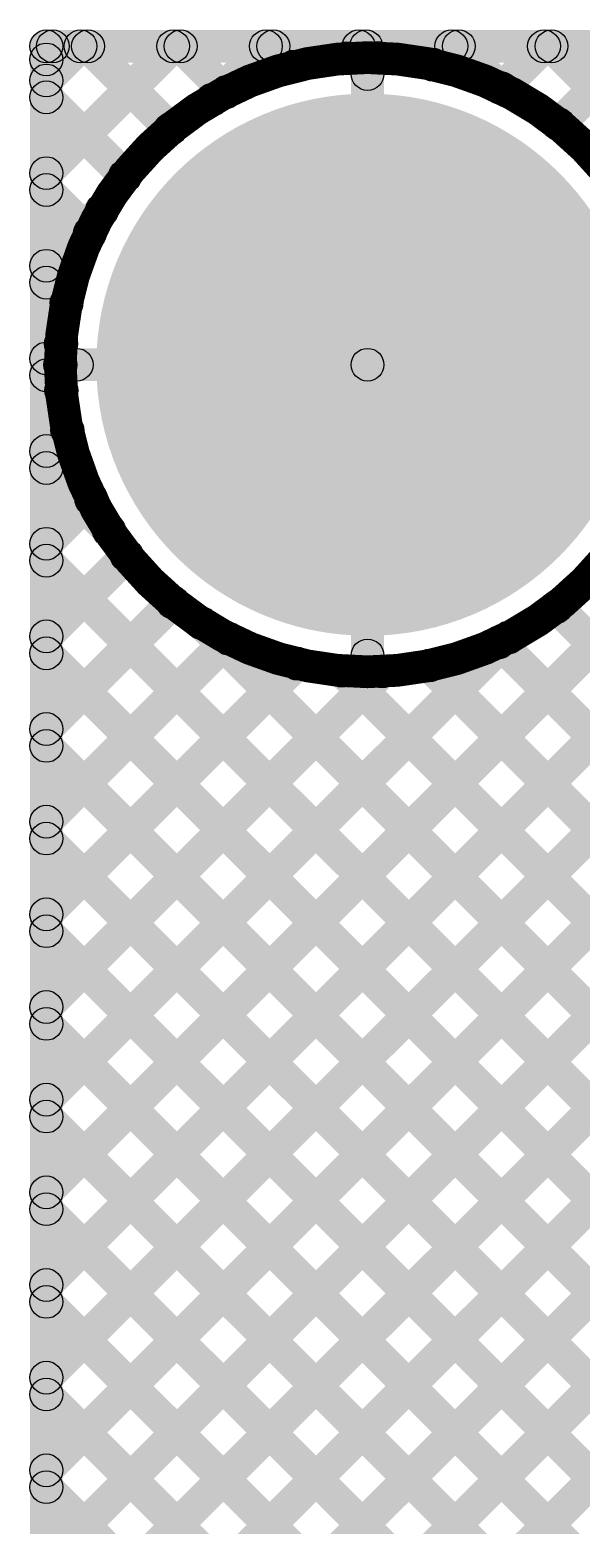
# Model space of a CAD drawing. Header units: millimetres. Extents: x -0.19 to 0.89, y -0.11 to 1.68.
# Drawn here: x -0.103 to 0.0651, y 1.2206 to 1.677 of the extents above; entities that cross this region are included whole.
import ezdxf

# ---------------------------------------------------------------- set-up
doc = ezdxf.new("R2010")
doc.units = ezdxf.units.MM
doc.header["$MEASUREMENT"] = 0
for name, color, linetype in [('BottomLayer', 5, 'Continuous'), ('BottomSolder', 6, 'Continuous'), ('PadHoleLayer', 156, 'Continuous'), ('TopLayer', 1, 'Continuous'), ('TopSolder', 216, 'Continuous')]:
    doc.layers.add(name, color=color, linetype=linetype)

msp = doc.modelspace()

# ---------------------------------------------------------------- hatches: boundary and pattern name
at = {"layer": 'BottomLayer'}
h = msp.add_hatch(color=5, dxfattribs=at)
edge = h.paths.add_edge_path()
edge.add_arc((-0.098, 1.672), 0.005, 0, 360)
for points in [[(-0.09446, 1.2055), (-0.10154, 1.21257), (0.36143, 1.67554), (0.3685, 1.66846)], [(-0.09446, 1.23378), (-0.10154, 1.24085), (0.33315, 1.67554), (0.34022, 1.66846)], [(-0.09446, 1.62976), (-0.10154, 1.63683), (-0.06283, 1.67554), (-0.05576, 1.66846)], [(-0.09446, 1.65805), (-0.10154, 1.66512), (-0.09112, 1.67554), (-0.08405, 1.66846)], [(-0.09446, 1.26207), (-0.10154, 1.26914), (0.30486, 1.67554), (0.31193, 1.66846)], [(-0.09446, 1.29035), (-0.10154, 1.29742), (0.27658, 1.67554), (0.28365, 1.66846)], [(-0.09446, 1.31864), (-0.10154, 1.32571), (0.24829, 1.67554), (0.25536, 1.66846)], [(-0.096, 1.667), (-0.096, 1.677), (0.886, 1.677), (0.886, 1.667)], [(-0.08883, 1.66846), (-0.08176, 1.67554), (-0.05653, 1.65031), (-0.0636, 1.64323)], [(-0.06055, 1.66846), (-0.05348, 1.67554), (-0.03954, 1.6616), (-0.04661, 1.65453)], [(-0.04371, 1.65223), (-0.05078, 1.6593), (-0.03455, 1.67554), (-0.02748, 1.66846)], [(-0.03226, 1.66846), (-0.02519, 1.67554), (-0.01899, 1.66933), (-0.02606, 1.66226)], [(-0.00287, 1.66479), (-0.00994, 1.67186), (-0.00626, 1.67554), (0.00081, 1.66846)], [(-0.00398, 1.66846), (0.00309, 1.67554), (0.0066, 1.67203), (-0.00047, 1.66496)], [(0.02349, 1.66286), (0.01642, 1.66993), (0.02202, 1.67554), (0.02909, 1.66846)], [(0.02431, 1.66846), (0.03138, 1.67554), (0.04403, 1.66288), (0.03696, 1.65581)], [(0.0445, 1.65559), (0.03742, 1.66266), (0.0503, 1.67554), (0.05737, 1.66846)], [(0.05259, 1.66846), (0.05966, 1.67554), (0.31869, 1.41651), (0.31161, 1.40944)], [(0.06185, 1.64466), (0.05478, 1.65173), (0.07859, 1.67554), (0.08566, 1.66846)], [(-0.093, 1.668), (-0.103, 1.668), (-0.103, 1.672), (-0.093, 1.672)], [(-0.093, 0.86953), (-0.103, 0.86953), (-0.103, 1.668), (-0.093, 1.668)], [(0.005, 1.5748), (-0.005, 1.5748), (-0.005, 1.66354), (0.005, 1.66354)], [(-0.10154, 1.65288), (-0.09446, 1.65996), (-0.07043, 1.63592), (-0.0775, 1.62885)], [(-0.10154, 1.6246), (-0.09446, 1.63167), (-0.08121, 1.61841), (-0.08828, 1.61134)], [(-0.09446, 1.60148), (-0.10154, 1.60855), (-0.0845, 1.62559), (-0.07743, 1.61852)], [(-0.10154, 1.59632), (-0.09446, 1.60339), (-0.08829, 1.59721), (-0.09536, 1.59014)], [(-0.09446, 1.17721), (-0.10154, 1.18428), (0.31161, 1.59743), (0.31869, 1.59036)], [(-0.09446, 1.57319), (-0.10154, 1.58026), (-0.09706, 1.58474), (-0.08999, 1.57767)], [(-0.08874, 1.5698), (-0.08874, 1.5798), (0, 1.5798), (0, 1.5698)], [(0, 1.5698), (0, 1.5798), (0.08874, 1.5798), (0.08874, 1.5698)], [(-0.10154, 1.56803), (-0.09446, 1.5751), (-0.08988, 1.57052), (-0.09695, 1.56344)], [(0.005, 1.48606), (-0.005, 1.48606), (-0.005, 1.5748), (0.005, 1.5748)], [(-0.09446, 1.14893), (-0.10154, 1.156), (0.31161, 1.56915), (0.31869, 1.56208)], [(-0.09446, 1.54491), (-0.10154, 1.55198), (-0.09513, 1.55839), (-0.08806, 1.55132)], [(-0.10154, 1.53975), (-0.09446, 1.54682), (-0.07536, 1.52771), (-0.08243, 1.52064)], [(-0.09446, 1.12064), (-0.10154, 1.12772), (0.31161, 1.54087), (0.31869, 1.53379)], [(-0.09446, 1.51663), (-0.10154, 1.5237), (-0.08785, 1.53738), (-0.08078, 1.53031)], [(-0.09446, 1.48834), (-0.10154, 1.49541), (-0.07693, 1.52002), (-0.06986, 1.51295)], [(-0.10154, 1.51146), (-0.09446, 1.51853), (0.31869, 1.10538), (0.31161, 1.09831)], [(-0.09446, 1.09236), (-0.10154, 1.09943), (0.31161, 1.51258), (0.31869, 1.50551)], [(-0.09446, 1.46006), (-0.10154, 1.46713), (-0.06288, 1.50578), (-0.05581, 1.49871)], [(0.05405, 1.4973), (0.06112, 1.50437), (0.31869, 1.24681), (0.31161, 1.23973)], [(-0.05416, 1.49237), (-0.04709, 1.49945), (0.31869, 1.13367), (0.31161, 1.1266)], [(-0.09446, 1.34692), (-0.10154, 1.35399), (0.03957, 1.4951), (0.04664, 1.48803)], [(-0.09446, 1.43177), (-0.10154, 1.43884), (-0.04574, 1.49464), (-0.03867, 1.48757)], [(0.03654, 1.48653), (0.04361, 1.4936), (0.31869, 1.21852), (0.31161, 1.21145)], [(-0.10154, 1.48318), (-0.09446, 1.49025), (0.31869, 1.0771), (0.31161, 1.07003)], [(-0.09446, 1.40349), (-0.10154, 1.41056), (-0.025, 1.48709), (-0.01793, 1.48002)], [(-0.09446, 1.3752), (-0.10154, 1.38227), (0.00089, 1.4847), (0.00796, 1.47763)], [(-0.09446, 1.06408), (-0.10154, 1.07115), (0.31161, 1.4843), (0.31869, 1.47723)], [(-0.01136, 1.47785), (-0.00429, 1.48493), (0.31869, 1.16195), (0.31161, 1.15488)], [(0.01533, 1.47945), (0.02241, 1.48652), (0.31869, 1.19024), (0.31161, 1.18317)], [(-0.10154, 1.45489), (-0.09446, 1.46197), (0.31869, 1.04882), (0.31161, 1.04174)], [(-0.10154, 1.42661), (-0.09446, 1.43368), (0.31869, 1.02053), (0.31161, 1.01346)], [(-0.10154, 1.39833), (-0.09446, 1.4054), (0.31869, 0.99225), (0.31161, 0.98518)], [(-0.10154, 1.37004), (-0.09446, 1.37711), (0.31869, 0.96396), (0.31161, 0.95689)], [(-0.10154, 1.34176), (-0.09446, 1.34883), (0.31869, 0.93568), (0.31161, 0.92861)], [(-0.10154, 1.31347), (-0.09446, 1.32054), (0.31869, 0.90739), (0.31161, 0.90032)], [(-0.10154, 1.28519), (-0.09446, 1.29226), (0.31869, 0.87911), (0.31161, 0.87204)], [(-0.10154, 1.2569), (-0.09446, 1.26398), (0.31869, 0.85083), (0.31161, 0.84375)], [(-0.10154, 1.22862), (-0.09446, 1.23569), (0.31869, 0.82254), (0.31161, 0.81547)]]:
    msp.add_hatch(color=5, dxfattribs=at).paths.add_polyline_path(points)
h = msp.add_hatch(color=5, dxfattribs=at)
edge = h.paths.add_edge_path()
edge.add_arc((-0.096, 1.672), 0.005, 0, 360)
h = msp.add_hatch(color=5, dxfattribs=at)
edge = h.paths.add_edge_path()
edge.add_arc((-0.08758, 1.672), 0.005, 0, 360)
h = msp.add_hatch(color=5, dxfattribs=at)
edge = h.paths.add_edge_path()
edge.add_arc((-0.0853, 1.672), 0.005, 0, 360)
h = msp.add_hatch(color=5, dxfattribs=at)
edge = h.paths.add_edge_path()
edge.add_arc((-0.0593, 1.672), 0.005, 0, 360)
h = msp.add_hatch(color=5, dxfattribs=at)
edge = h.paths.add_edge_path()
edge.add_arc((-0.05701, 1.672), 0.005, 0, 360)
h = msp.add_hatch(color=5, dxfattribs=at)
edge = h.paths.add_edge_path()
edge.add_arc((-0.03101, 1.672), 0.005, 0, 360)
h = msp.add_hatch(color=5, dxfattribs=at)
edge = h.paths.add_edge_path()
edge.add_arc((-0.02873, 1.672), 0.005, 0, 360)
h = msp.add_hatch(color=5, dxfattribs=at)
edge = h.paths.add_edge_path()
edge.add_arc((-0.00273, 1.672), 0.005, 0, 360)
h = msp.add_hatch(color=5, dxfattribs=at)
edge = h.paths.add_edge_path()
edge.add_arc((-0.00044, 1.672), 0.005, 0, 360)
h = msp.add_hatch(color=5, dxfattribs=at)
edge = h.paths.add_edge_path()
edge.add_arc((0.02556, 1.672), 0.005, 0, 360)
h = msp.add_hatch(color=5, dxfattribs=at)
edge = h.paths.add_edge_path()
edge.add_arc((0.02784, 1.672), 0.005, 0, 360)
h = msp.add_hatch(color=5, dxfattribs=at)
edge = h.paths.add_edge_path()
edge.add_arc((0.05384, 1.672), 0.005, 0, 360)
h = msp.add_hatch(color=5, dxfattribs=at)
edge = h.paths.add_edge_path()
edge.add_arc((0.05613, 1.672), 0.005, 0, 360)
h = msp.add_hatch(color=5, dxfattribs=at)
edge = h.paths.add_edge_path()
edge.add_arc((-0.098, 1.668), 0.005, 0, 360)
h = msp.add_hatch(color=5, dxfattribs=at)
edge = h.paths.add_edge_path()
edge.add_arc((-0.098, 1.668), 0.005, 0, 360)
h = msp.add_hatch(color=5, dxfattribs=at)
edge = h.paths.add_edge_path()
edge.add_arc((-0.02252, 1.6658), 0.005, 0, 360)
h = msp.add_hatch(color=5, dxfattribs=at)
edge = h.paths.add_edge_path()
edge.add_arc((-0.00641, 1.66832), 0.005, 0, 360)
h = msp.add_hatch(color=5, dxfattribs=at)
edge = h.paths.add_edge_path()
edge.add_arc((0.00306, 1.66849), 0.005, 0, 360)
h = msp.add_hatch(color=5, dxfattribs=at)
edge = h.paths.add_edge_path()
edge.add_arc((0.01995, 1.6664), 0.005, 0, 360)
h = msp.add_hatch(color=5, dxfattribs=at)
edge = h.paths.add_edge_path()
edge.add_arc((-0.098, 1.66158), 0.005, 0, 360)
h = msp.add_hatch(color=5, dxfattribs=at)
edge = h.paths.add_edge_path()
edge.add_arc((0, 1.66354), 0.005, 0, 360)
h = msp.add_hatch(color=5, dxfattribs=at)
edge = h.paths.add_edge_path()
edge.add_arc((-0.098, 1.65642), 0.005, 0, 360)
h = msp.add_hatch(color=5, dxfattribs=at)
edge = h.paths.add_edge_path()
edge.add_arc((-0.04307, 1.65806), 0.005, 0, 360)
h = msp.add_hatch(color=5, dxfattribs=at)
edge = h.paths.add_edge_path()
edge.add_arc((0.0405, 1.65934), 0.005, 0, 360)
h = msp.add_hatch(color=5, dxfattribs=at)
edge = h.paths.add_edge_path()
edge.add_arc((0.04096, 1.65912), 0.005, 0, 360)
h = msp.add_hatch(color=5, dxfattribs=at)
edge = h.paths.add_edge_path()
edge.add_arc((-0.04725, 1.65576), 0.005, 0, 360)
h = msp.add_hatch(color=5, dxfattribs=at)
edge = h.paths.add_edge_path()
edge.add_arc((0, 1.5748), 0.07874, 0, 360)
h = msp.add_hatch(color=5, dxfattribs=at)
edge = h.paths.add_edge_path()
edge.add_arc((0.05832, 1.64819), 0.005, 0, 360)
h = msp.add_hatch(color=5, dxfattribs=at)
edge = h.paths.add_edge_path()
edge.add_arc((-0.06007, 1.64677), 0.005, 0, 360)
h = msp.add_hatch(color=5, dxfattribs=at)
edge = h.paths.add_edge_path()
edge.add_arc((-0.098, 1.6333), 0.005, 0, 360)
h = msp.add_hatch(color=5, dxfattribs=at)
edge = h.paths.add_edge_path()
edge.add_arc((-0.07397, 1.63239), 0.005, 0, 360)
h = msp.add_hatch(color=5, dxfattribs=at)
edge = h.paths.add_edge_path()
edge.add_arc((-0.098, 1.62814), 0.005, 0, 360)
h = msp.add_hatch(color=5, dxfattribs=at)
edge = h.paths.add_edge_path()
edge.add_arc((-0.08096, 1.62205), 0.005, 0, 360)
h = msp.add_hatch(color=5, dxfattribs=at)
edge = h.paths.add_edge_path()
edge.add_arc((-0.08474, 1.61488), 0.005, 0, 360)
h = msp.add_hatch(color=5, dxfattribs=at)
edge = h.paths.add_edge_path()
edge.add_arc((-0.098, 1.60501), 0.005, 0, 360)
h = msp.add_hatch(color=5, dxfattribs=at)
edge = h.paths.add_edge_path()
edge.add_arc((-0.098, 1.59985), 0.005, 0, 360)
h = msp.add_hatch(color=5, dxfattribs=at)
edge = h.paths.add_edge_path()
edge.add_arc((-0.09182, 1.59367), 0.005, 0, 360)
h = msp.add_hatch(color=5, dxfattribs=at)
edge = h.paths.add_edge_path()
edge.add_arc((-0.09352, 1.58121), 0.005, 0, 360)
h = msp.add_hatch(color=5, dxfattribs=at)
edge = h.paths.add_edge_path()
edge.add_arc((-0.098, 1.57673), 0.005, 0, 360)
h = msp.add_hatch(color=5, dxfattribs=at)
edge = h.paths.add_edge_path()
edge.add_arc((-0.09374, 1.5748), 0.005, 0, 360)
h = msp.add_hatch(color=5, dxfattribs=at)
edge = h.paths.add_edge_path()
edge.add_arc((-0.08874, 1.5748), 0.005, 0, 360)
h = msp.add_hatch(color=5, dxfattribs=at)
edge = h.paths.add_edge_path()
edge.add_arc((0, 1.5748), 0.005, 0, 360)
h = msp.add_hatch(color=5, dxfattribs=at)
edge = h.paths.add_edge_path()
edge.add_arc((0, 1.5748), 0.005, 0, 360)
h = msp.add_hatch(color=5, dxfattribs=at)
edge = h.paths.add_edge_path()
edge.add_arc((0, 1.5748), 0.005, 0, 360)
h = msp.add_hatch(color=5, dxfattribs=at)
edge = h.paths.add_edge_path()
edge.add_arc((0, 1.5748), 0.005, 0, 360)
h = msp.add_hatch(color=5, dxfattribs=at)
edge = h.paths.add_edge_path()
edge.add_arc((-0.098, 1.57157), 0.005, 0, 360)
h = msp.add_hatch(color=5, dxfattribs=at)
edge = h.paths.add_edge_path()
edge.add_arc((-0.09341, 1.56698), 0.005, 0, 360)
h = msp.add_hatch(color=5, dxfattribs=at)
edge = h.paths.add_edge_path()
edge.add_arc((-0.09159, 1.55485), 0.005, 0, 360)
h = msp.add_hatch(color=5, dxfattribs=at)
edge = h.paths.add_edge_path()
edge.add_arc((-0.098, 1.54845), 0.005, 0, 360)
h = msp.add_hatch(color=5, dxfattribs=at)
edge = h.paths.add_edge_path()
edge.add_arc((-0.098, 1.54328), 0.005, 0, 360)
h = msp.add_hatch(color=5, dxfattribs=at)
edge = h.paths.add_edge_path()
edge.add_arc((-0.08432, 1.53384), 0.005, 0, 360)
h = msp.add_hatch(color=5, dxfattribs=at)
edge = h.paths.add_edge_path()
edge.add_arc((-0.07889, 1.52418), 0.005, 0, 360)
h = msp.add_hatch(color=5, dxfattribs=at)
edge = h.paths.add_edge_path()
edge.add_arc((-0.098, 1.52016), 0.005, 0, 360)
h = msp.add_hatch(color=5, dxfattribs=at)
edge = h.paths.add_edge_path()
edge.add_arc((-0.098, 1.515), 0.005, 0, 360)
h = msp.add_hatch(color=5, dxfattribs=at)
edge = h.paths.add_edge_path()
edge.add_arc((-0.07339, 1.51649), 0.005, 0, 360)
h = msp.add_hatch(color=5, dxfattribs=at)
edge = h.paths.add_edge_path()
edge.add_arc((-0.05935, 1.50224), 0.005, 0, 360)
h = msp.add_hatch(color=5, dxfattribs=at)
edge = h.paths.add_edge_path()
edge.add_arc((0.05758, 1.50084), 0.005, 0, 360)
h = msp.add_hatch(color=5, dxfattribs=at)
edge = h.paths.add_edge_path()
edge.add_arc((-0.05063, 1.49591), 0.005, 0, 360)
h = msp.add_hatch(color=5, dxfattribs=at)
edge = h.paths.add_edge_path()
edge.add_arc((-0.098, 1.49188), 0.005, 0, 360)
h = msp.add_hatch(color=5, dxfattribs=at)
edge = h.paths.add_edge_path()
edge.add_arc((-0.04221, 1.4911), 0.005, 0, 360)
h = msp.add_hatch(color=5, dxfattribs=at)
edge = h.paths.add_edge_path()
edge.add_arc((0.04007, 1.49006), 0.005, 0, 360)
h = msp.add_hatch(color=5, dxfattribs=at)
edge = h.paths.add_edge_path()
edge.add_arc((0.04311, 1.49156), 0.005, 0, 360)
h = msp.add_hatch(color=5, dxfattribs=at)
edge = h.paths.add_edge_path()
edge.add_arc((-0.098, 1.48671), 0.005, 0, 360)
h = msp.add_hatch(color=5, dxfattribs=at)
edge = h.paths.add_edge_path()
edge.add_arc((-0.02147, 1.48355), 0.005, 0, 360)
h = msp.add_hatch(color=5, dxfattribs=at)
edge = h.paths.add_edge_path()
edge.add_arc((0, 1.48606), 0.005, 0, 360)
h = msp.add_hatch(color=5, dxfattribs=at)
edge = h.paths.add_edge_path()
edge.add_arc((0.01887, 1.48298), 0.005, 0, 360)
h = msp.add_hatch(color=5, dxfattribs=at)
edge = h.paths.add_edge_path()
edge.add_arc((-0.00782, 1.48139), 0.005, 0, 360)
h = msp.add_hatch(color=5, dxfattribs=at)
edge = h.paths.add_edge_path()
edge.add_arc((0.00443, 1.48117), 0.005, 0, 360)
h = msp.add_hatch(color=5, dxfattribs=at)
edge = h.paths.add_edge_path()
edge.add_arc((-0.098, 1.46359), 0.005, 0, 360)
h = msp.add_hatch(color=5, dxfattribs=at)
edge = h.paths.add_edge_path()
edge.add_arc((-0.098, 1.45843), 0.005, 0, 360)
h = msp.add_hatch(color=5, dxfattribs=at)
edge = h.paths.add_edge_path()
edge.add_arc((-0.098, 1.43531), 0.005, 0, 360)
h = msp.add_hatch(color=5, dxfattribs=at)
edge = h.paths.add_edge_path()
edge.add_arc((-0.098, 1.43015), 0.005, 0, 360)
h = msp.add_hatch(color=5, dxfattribs=at)
edge = h.paths.add_edge_path()
edge.add_arc((-0.098, 1.40702), 0.005, 0, 360)
h = msp.add_hatch(color=5, dxfattribs=at)
edge = h.paths.add_edge_path()
edge.add_arc((-0.098, 1.40186), 0.005, 0, 360)
h = msp.add_hatch(color=5, dxfattribs=at)
edge = h.paths.add_edge_path()
edge.add_arc((-0.098, 1.37874), 0.005, 0, 360)
h = msp.add_hatch(color=5, dxfattribs=at)
edge = h.paths.add_edge_path()
edge.add_arc((-0.098, 1.37358), 0.005, 0, 360)
h = msp.add_hatch(color=5, dxfattribs=at)
edge = h.paths.add_edge_path()
edge.add_arc((-0.098, 1.35045), 0.005, 0, 360)
h = msp.add_hatch(color=5, dxfattribs=at)
edge = h.paths.add_edge_path()
edge.add_arc((-0.098, 1.34529), 0.005, 0, 360)
h = msp.add_hatch(color=5, dxfattribs=at)
edge = h.paths.add_edge_path()
edge.add_arc((-0.098, 1.32217), 0.005, 0, 360)
h = msp.add_hatch(color=5, dxfattribs=at)
edge = h.paths.add_edge_path()
edge.add_arc((-0.098, 1.31701), 0.005, 0, 360)
h = msp.add_hatch(color=5, dxfattribs=at)
edge = h.paths.add_edge_path()
edge.add_arc((-0.098, 1.29389), 0.005, 0, 360)
h = msp.add_hatch(color=5, dxfattribs=at)
edge = h.paths.add_edge_path()
edge.add_arc((-0.098, 1.28872), 0.005, 0, 360)
h = msp.add_hatch(color=5, dxfattribs=at)
edge = h.paths.add_edge_path()
edge.add_arc((-0.098, 1.2656), 0.005, 0, 360)
h = msp.add_hatch(color=5, dxfattribs=at)
edge = h.paths.add_edge_path()
edge.add_arc((-0.098, 1.26044), 0.005, 0, 360)
h = msp.add_hatch(color=5, dxfattribs=at)
edge = h.paths.add_edge_path()
edge.add_arc((-0.098, 1.23732), 0.005, 0, 360)
h = msp.add_hatch(color=5, dxfattribs=at)
edge = h.paths.add_edge_path()
edge.add_arc((-0.098, 1.23216), 0.005, 0, 360)
at = {"layer": 'BottomSolder'}
h = msp.add_hatch(color=6, dxfattribs=at)
edge = h.paths.add_edge_path()
edge.add_arc((0, 1.5748), 0.08274, 0, 360)
at = {"layer": 'PadHoleLayer'}
h = msp.add_hatch(color=156, dxfattribs=at)
edge = h.paths.add_edge_path()
edge.add_arc((0, 1.5748), 0.04921, 0, 360)
at = {"layer": 'TopLayer'}
h = msp.add_hatch(color=1, dxfattribs=at)
edge = h.paths.add_edge_path()
edge.add_arc((-0.098, 1.672), 0.005, 0, 360)
for points in [[(-0.09446, 1.17721), (-0.10154, 1.18428), (0.38972, 1.67554), (0.39679, 1.66846)], [(-0.09446, 1.2055), (-0.10154, 1.21257), (0.36143, 1.67554), (0.3685, 1.66846)], [(-0.09446, 1.62976), (-0.10154, 1.63683), (-0.06283, 1.67554), (-0.05576, 1.66846)], [(-0.09446, 1.65805), (-0.10154, 1.66512), (-0.09112, 1.67554), (-0.08405, 1.66846)], [(-0.09446, 1.29035), (-0.10154, 1.29742), (0.27658, 1.67554), (0.28365, 1.66846)], [(-0.09446, 1.31864), (-0.10154, 1.32571), (0.24829, 1.67554), (0.25536, 1.66846)], [(-0.09446, 1.23378), (-0.10154, 1.24085), (0.33315, 1.67554), (0.34022, 1.66846)], [(-0.09446, 1.26207), (-0.10154, 1.26914), (0.30486, 1.67554), (0.31193, 1.66846)], [(-0.096, 1.667), (-0.096, 1.677), (0.886, 1.677), (0.886, 1.667)], [(-0.08883, 1.66846), (-0.08176, 1.67554), (-0.05653, 1.65031), (-0.0636, 1.64323)], [(-0.06055, 1.66846), (-0.05348, 1.67554), (-0.03954, 1.6616), (-0.04661, 1.65453)], [(-0.04371, 1.65223), (-0.05078, 1.6593), (-0.03455, 1.67554), (-0.02748, 1.66846)], [(-0.03226, 1.66846), (-0.02519, 1.67554), (-0.01899, 1.66933), (-0.02606, 1.66226)], [(-0.00287, 1.66479), (-0.00994, 1.67186), (-0.00626, 1.67554), (0.00081, 1.66846)], [(-0.00398, 1.66846), (0.00309, 1.67554), (0.0066, 1.67203), (-0.00047, 1.66496)], [(0.02349, 1.66286), (0.01642, 1.66993), (0.02202, 1.67554), (0.02909, 1.66846)], [(0.02431, 1.66846), (0.03138, 1.67554), (0.04403, 1.66288), (0.03696, 1.65581)], [(0.0445, 1.65559), (0.03742, 1.66266), (0.0503, 1.67554), (0.05737, 1.66846)], [(0.05259, 1.66846), (0.05966, 1.67554), (0.35279, 1.38241), (0.34572, 1.37534)], [(0.06185, 1.64466), (0.05478, 1.65173), (0.07859, 1.67554), (0.08566, 1.66846)], [(-0.093, 1.668), (-0.103, 1.668), (-0.103, 1.672), (-0.093, 1.672)], [(-0.093, 0.905), (-0.103, 0.905), (-0.103, 1.668), (-0.093, 1.668)], [(0.005, 1.5748), (-0.005, 1.5748), (-0.005, 1.66354), (0.005, 1.66354)], [(-0.10154, 1.65288), (-0.09446, 1.65996), (-0.07043, 1.63592), (-0.0775, 1.62885)], [(-0.10154, 1.6246), (-0.09446, 1.63167), (-0.08121, 1.61841), (-0.08828, 1.61134)], [(-0.09446, 1.60148), (-0.10154, 1.60855), (-0.0845, 1.62559), (-0.07743, 1.61852)], [(-0.10154, 1.59632), (-0.09446, 1.60339), (-0.08829, 1.59721), (-0.09536, 1.59014)], [(-0.09446, 1.14893), (-0.10154, 1.156), (0.34572, 1.60325), (0.35279, 1.59618)], [(-0.09446, 1.57319), (-0.10154, 1.58026), (-0.09706, 1.58474), (-0.08999, 1.57767)], [(-0.08874, 1.5698), (-0.08874, 1.5798), (0, 1.5798), (0, 1.5698)], [(0, 1.5698), (0, 1.5798), (0.08874, 1.5798), (0.08874, 1.5698)], [(-0.10154, 1.56803), (-0.09446, 1.5751), (-0.08988, 1.57052), (-0.09695, 1.56344)], [(-0.09446, 1.12064), (-0.10154, 1.12772), (0.34572, 1.57497), (0.35279, 1.5679)], [(0.005, 1.48606), (-0.005, 1.48606), (-0.005, 1.5748), (0.005, 1.5748)], [(-0.09446, 1.54491), (-0.10154, 1.55198), (-0.09513, 1.55839), (-0.08806, 1.55132)], [(-0.10154, 1.53975), (-0.09446, 1.54682), (-0.07536, 1.52771), (-0.08243, 1.52064)], [(-0.09446, 1.09236), (-0.10154, 1.09943), (0.34572, 1.54668), (0.35279, 1.53961)], [(-0.09446, 1.51663), (-0.10154, 1.5237), (-0.08785, 1.53738), (-0.08078, 1.53031)], [(-0.09446, 1.48834), (-0.10154, 1.49541), (-0.07693, 1.52002), (-0.06986, 1.51295)], [(-0.10154, 1.51146), (-0.09446, 1.51853), (0.35279, 1.07128), (0.34572, 1.06421)], [(-0.09446, 1.06408), (-0.10154, 1.07115), (0.34572, 1.5184), (0.35279, 1.51133)], [(-0.09446, 1.46006), (-0.10154, 1.46713), (-0.06288, 1.50578), (-0.05581, 1.49871)], [(0.05405, 1.4973), (0.06112, 1.50437), (0.35279, 1.2127), (0.34572, 1.20563)], [(-0.05416, 1.49237), (-0.04709, 1.49945), (0.35279, 1.09957), (0.34572, 1.0925)], [(-0.09446, 1.34692), (-0.10154, 1.35399), (0.03957, 1.4951), (0.04664, 1.48803)], [(-0.09446, 1.43177), (-0.10154, 1.43884), (-0.04574, 1.49464), (-0.03867, 1.48757)], [(0.03654, 1.48653), (0.04361, 1.4936), (0.35279, 1.18442), (0.34572, 1.17735)], [(-0.10154, 1.48318), (-0.09446, 1.49025), (0.35279, 1.043), (0.34572, 1.03593)], [(-0.09446, 1.40349), (-0.10154, 1.41056), (-0.025, 1.48709), (-0.01793, 1.48002)], [(-0.09446, 1.3752), (-0.10154, 1.38227), (0.00089, 1.4847), (0.00796, 1.47763)], [(-0.01136, 1.47785), (-0.00429, 1.48493), (0.35279, 1.12785), (0.34572, 1.12078)], [(0.01533, 1.47945), (0.02241, 1.48652), (0.35279, 1.15613), (0.34572, 1.14906)], [(-0.10154, 1.45489), (-0.09446, 1.46197), (0.35279, 1.01471), (0.34572, 1.00764)], [(-0.10154, 1.42661), (-0.09446, 1.43368), (0.35279, 0.98643), (0.34572, 0.97936)], [(-0.10154, 1.39833), (-0.09446, 1.4054), (0.35279, 0.95814), (0.34572, 0.95107)], [(-0.10154, 1.37004), (-0.09446, 1.37711), (0.35279, 0.92986), (0.34572, 0.92279)], [(-0.10154, 1.34176), (-0.09446, 1.34883), (0.34583, 0.90854), (0.33876, 0.90146)], [(-0.10154, 1.31347), (-0.09446, 1.32054), (0.31754, 0.90854), (0.31047, 0.90146)], [(-0.10154, 1.28519), (-0.09446, 1.29226), (0.28926, 0.90854), (0.28219, 0.90146)], [(-0.10154, 1.2569), (-0.09446, 1.26398), (0.26098, 0.90854), (0.2539, 0.90146)], [(-0.10154, 1.22862), (-0.09446, 1.23569), (0.23269, 0.90854), (0.22562, 0.90146)]]:
    msp.add_hatch(color=1, dxfattribs=at).paths.add_polyline_path(points)
h = msp.add_hatch(color=1, dxfattribs=at)
edge = h.paths.add_edge_path()
edge.add_arc((-0.096, 1.672), 0.005, 0, 360)
h = msp.add_hatch(color=1, dxfattribs=at)
edge = h.paths.add_edge_path()
edge.add_arc((-0.08758, 1.672), 0.005, 0, 360)
h = msp.add_hatch(color=1, dxfattribs=at)
edge = h.paths.add_edge_path()
edge.add_arc((-0.0853, 1.672), 0.005, 0, 360)
h = msp.add_hatch(color=1, dxfattribs=at)
edge = h.paths.add_edge_path()
edge.add_arc((-0.0593, 1.672), 0.005, 0, 360)
h = msp.add_hatch(color=1, dxfattribs=at)
edge = h.paths.add_edge_path()
edge.add_arc((-0.05701, 1.672), 0.005, 0, 360)
h = msp.add_hatch(color=1, dxfattribs=at)
edge = h.paths.add_edge_path()
edge.add_arc((-0.03101, 1.672), 0.005, 0, 360)
h = msp.add_hatch(color=1, dxfattribs=at)
edge = h.paths.add_edge_path()
edge.add_arc((-0.02873, 1.672), 0.005, 0, 360)
h = msp.add_hatch(color=1, dxfattribs=at)
edge = h.paths.add_edge_path()
edge.add_arc((-0.00273, 1.672), 0.005, 0, 360)
h = msp.add_hatch(color=1, dxfattribs=at)
edge = h.paths.add_edge_path()
edge.add_arc((-0.00044, 1.672), 0.005, 0, 360)
h = msp.add_hatch(color=1, dxfattribs=at)
edge = h.paths.add_edge_path()
edge.add_arc((0.02556, 1.672), 0.005, 0, 360)
h = msp.add_hatch(color=1, dxfattribs=at)
edge = h.paths.add_edge_path()
edge.add_arc((0.02784, 1.672), 0.005, 0, 360)
h = msp.add_hatch(color=1, dxfattribs=at)
edge = h.paths.add_edge_path()
edge.add_arc((0.05384, 1.672), 0.005, 0, 360)
h = msp.add_hatch(color=1, dxfattribs=at)
edge = h.paths.add_edge_path()
edge.add_arc((0.05613, 1.672), 0.005, 0, 360)
h = msp.add_hatch(color=1, dxfattribs=at)
edge = h.paths.add_edge_path()
edge.add_arc((-0.098, 1.668), 0.005, 0, 360)
h = msp.add_hatch(color=1, dxfattribs=at)
edge = h.paths.add_edge_path()
edge.add_arc((-0.098, 1.668), 0.005, 0, 360)
h = msp.add_hatch(color=1, dxfattribs=at)
edge = h.paths.add_edge_path()
edge.add_arc((-0.02252, 1.6658), 0.005, 0, 360)
h = msp.add_hatch(color=1, dxfattribs=at)
edge = h.paths.add_edge_path()
edge.add_arc((-0.00641, 1.66832), 0.005, 0, 360)
h = msp.add_hatch(color=1, dxfattribs=at)
edge = h.paths.add_edge_path()
edge.add_arc((0.00306, 1.66849), 0.005, 0, 360)
h = msp.add_hatch(color=1, dxfattribs=at)
edge = h.paths.add_edge_path()
edge.add_arc((0.01995, 1.6664), 0.005, 0, 360)
h = msp.add_hatch(color=1, dxfattribs=at)
edge = h.paths.add_edge_path()
edge.add_arc((-0.098, 1.66158), 0.005, 0, 360)
h = msp.add_hatch(color=1, dxfattribs=at)
edge = h.paths.add_edge_path()
edge.add_arc((0, 1.66354), 0.005, 0, 360)
h = msp.add_hatch(color=1, dxfattribs=at)
edge = h.paths.add_edge_path()
edge.add_arc((-0.098, 1.65642), 0.005, 0, 360)
h = msp.add_hatch(color=1, dxfattribs=at)
edge = h.paths.add_edge_path()
edge.add_arc((-0.04307, 1.65806), 0.005, 0, 360)
h = msp.add_hatch(color=1, dxfattribs=at)
edge = h.paths.add_edge_path()
edge.add_arc((0.0405, 1.65934), 0.005, 0, 360)
h = msp.add_hatch(color=1, dxfattribs=at)
edge = h.paths.add_edge_path()
edge.add_arc((0.04096, 1.65912), 0.005, 0, 360)
h = msp.add_hatch(color=1, dxfattribs=at)
edge = h.paths.add_edge_path()
edge.add_arc((-0.04725, 1.65576), 0.005, 0, 360)
h = msp.add_hatch(color=1, dxfattribs=at)
edge = h.paths.add_edge_path()
edge.add_arc((0, 1.5748), 0.07874, 0, 360)
h = msp.add_hatch(color=1, dxfattribs=at)
edge = h.paths.add_edge_path()
edge.add_arc((0.05832, 1.64819), 0.005, 0, 360)
h = msp.add_hatch(color=1, dxfattribs=at)
edge = h.paths.add_edge_path()
edge.add_arc((-0.06007, 1.64677), 0.005, 0, 360)
h = msp.add_hatch(color=1, dxfattribs=at)
edge = h.paths.add_edge_path()
edge.add_arc((-0.098, 1.6333), 0.005, 0, 360)
h = msp.add_hatch(color=1, dxfattribs=at)
edge = h.paths.add_edge_path()
edge.add_arc((-0.07397, 1.63239), 0.005, 0, 360)
h = msp.add_hatch(color=1, dxfattribs=at)
edge = h.paths.add_edge_path()
edge.add_arc((-0.098, 1.62814), 0.005, 0, 360)
h = msp.add_hatch(color=1, dxfattribs=at)
edge = h.paths.add_edge_path()
edge.add_arc((-0.08096, 1.62205), 0.005, 0, 360)
h = msp.add_hatch(color=1, dxfattribs=at)
edge = h.paths.add_edge_path()
edge.add_arc((-0.08474, 1.61488), 0.005, 0, 360)
h = msp.add_hatch(color=1, dxfattribs=at)
edge = h.paths.add_edge_path()
edge.add_arc((-0.098, 1.60501), 0.005, 0, 360)
h = msp.add_hatch(color=1, dxfattribs=at)
edge = h.paths.add_edge_path()
edge.add_arc((-0.098, 1.59985), 0.005, 0, 360)
h = msp.add_hatch(color=1, dxfattribs=at)
edge = h.paths.add_edge_path()
edge.add_arc((-0.09182, 1.59367), 0.005, 0, 360)
h = msp.add_hatch(color=1, dxfattribs=at)
edge = h.paths.add_edge_path()
edge.add_arc((-0.09352, 1.58121), 0.005, 0, 360)
h = msp.add_hatch(color=1, dxfattribs=at)
edge = h.paths.add_edge_path()
edge.add_arc((-0.098, 1.57673), 0.005, 0, 360)
h = msp.add_hatch(color=1, dxfattribs=at)
edge = h.paths.add_edge_path()
edge.add_arc((-0.09374, 1.5748), 0.005, 0, 360)
h = msp.add_hatch(color=1, dxfattribs=at)
edge = h.paths.add_edge_path()
edge.add_arc((-0.08874, 1.5748), 0.005, 0, 360)
h = msp.add_hatch(color=1, dxfattribs=at)
edge = h.paths.add_edge_path()
edge.add_arc((0, 1.5748), 0.005, 0, 360)
h = msp.add_hatch(color=1, dxfattribs=at)
edge = h.paths.add_edge_path()
edge.add_arc((0, 1.5748), 0.005, 0, 360)
h = msp.add_hatch(color=1, dxfattribs=at)
edge = h.paths.add_edge_path()
edge.add_arc((0, 1.5748), 0.005, 0, 360)
h = msp.add_hatch(color=1, dxfattribs=at)
edge = h.paths.add_edge_path()
edge.add_arc((0, 1.5748), 0.005, 0, 360)
h = msp.add_hatch(color=1, dxfattribs=at)
edge = h.paths.add_edge_path()
edge.add_arc((-0.098, 1.57157), 0.005, 0, 360)
h = msp.add_hatch(color=1, dxfattribs=at)
edge = h.paths.add_edge_path()
edge.add_arc((-0.09341, 1.56698), 0.005, 0, 360)
h = msp.add_hatch(color=1, dxfattribs=at)
edge = h.paths.add_edge_path()
edge.add_arc((-0.09159, 1.55485), 0.005, 0, 360)
h = msp.add_hatch(color=1, dxfattribs=at)
edge = h.paths.add_edge_path()
edge.add_arc((-0.098, 1.54845), 0.005, 0, 360)
h = msp.add_hatch(color=1, dxfattribs=at)
edge = h.paths.add_edge_path()
edge.add_arc((-0.098, 1.54328), 0.005, 0, 360)
h = msp.add_hatch(color=1, dxfattribs=at)
edge = h.paths.add_edge_path()
edge.add_arc((-0.08432, 1.53384), 0.005, 0, 360)
h = msp.add_hatch(color=1, dxfattribs=at)
edge = h.paths.add_edge_path()
edge.add_arc((-0.07889, 1.52418), 0.005, 0, 360)
h = msp.add_hatch(color=1, dxfattribs=at)
edge = h.paths.add_edge_path()
edge.add_arc((-0.098, 1.52016), 0.005, 0, 360)
h = msp.add_hatch(color=1, dxfattribs=at)
edge = h.paths.add_edge_path()
edge.add_arc((-0.098, 1.515), 0.005, 0, 360)
h = msp.add_hatch(color=1, dxfattribs=at)
edge = h.paths.add_edge_path()
edge.add_arc((-0.07339, 1.51649), 0.005, 0, 360)
h = msp.add_hatch(color=1, dxfattribs=at)
edge = h.paths.add_edge_path()
edge.add_arc((-0.05935, 1.50224), 0.005, 0, 360)
h = msp.add_hatch(color=1, dxfattribs=at)
edge = h.paths.add_edge_path()
edge.add_arc((0.05758, 1.50084), 0.005, 0, 360)
h = msp.add_hatch(color=1, dxfattribs=at)
edge = h.paths.add_edge_path()
edge.add_arc((-0.05063, 1.49591), 0.005, 0, 360)
h = msp.add_hatch(color=1, dxfattribs=at)
edge = h.paths.add_edge_path()
edge.add_arc((-0.098, 1.49188), 0.005, 0, 360)
h = msp.add_hatch(color=1, dxfattribs=at)
edge = h.paths.add_edge_path()
edge.add_arc((-0.04221, 1.4911), 0.005, 0, 360)
h = msp.add_hatch(color=1, dxfattribs=at)
edge = h.paths.add_edge_path()
edge.add_arc((0.04007, 1.49006), 0.005, 0, 360)
h = msp.add_hatch(color=1, dxfattribs=at)
edge = h.paths.add_edge_path()
edge.add_arc((0.04311, 1.49156), 0.005, 0, 360)
h = msp.add_hatch(color=1, dxfattribs=at)
edge = h.paths.add_edge_path()
edge.add_arc((-0.098, 1.48671), 0.005, 0, 360)
h = msp.add_hatch(color=1, dxfattribs=at)
edge = h.paths.add_edge_path()
edge.add_arc((-0.02147, 1.48355), 0.005, 0, 360)
h = msp.add_hatch(color=1, dxfattribs=at)
edge = h.paths.add_edge_path()
edge.add_arc((0, 1.48606), 0.005, 0, 360)
h = msp.add_hatch(color=1, dxfattribs=at)
edge = h.paths.add_edge_path()
edge.add_arc((0.01887, 1.48298), 0.005, 0, 360)
h = msp.add_hatch(color=1, dxfattribs=at)
edge = h.paths.add_edge_path()
edge.add_arc((-0.00782, 1.48139), 0.005, 0, 360)
h = msp.add_hatch(color=1, dxfattribs=at)
edge = h.paths.add_edge_path()
edge.add_arc((0.00443, 1.48117), 0.005, 0, 360)
h = msp.add_hatch(color=1, dxfattribs=at)
edge = h.paths.add_edge_path()
edge.add_arc((-0.098, 1.46359), 0.005, 0, 360)
h = msp.add_hatch(color=1, dxfattribs=at)
edge = h.paths.add_edge_path()
edge.add_arc((-0.098, 1.45843), 0.005, 0, 360)
h = msp.add_hatch(color=1, dxfattribs=at)
edge = h.paths.add_edge_path()
edge.add_arc((-0.098, 1.43531), 0.005, 0, 360)
h = msp.add_hatch(color=1, dxfattribs=at)
edge = h.paths.add_edge_path()
edge.add_arc((-0.098, 1.43015), 0.005, 0, 360)
h = msp.add_hatch(color=1, dxfattribs=at)
edge = h.paths.add_edge_path()
edge.add_arc((-0.098, 1.40702), 0.005, 0, 360)
h = msp.add_hatch(color=1, dxfattribs=at)
edge = h.paths.add_edge_path()
edge.add_arc((-0.098, 1.40186), 0.005, 0, 360)
h = msp.add_hatch(color=1, dxfattribs=at)
edge = h.paths.add_edge_path()
edge.add_arc((-0.098, 1.37874), 0.005, 0, 360)
h = msp.add_hatch(color=1, dxfattribs=at)
edge = h.paths.add_edge_path()
edge.add_arc((-0.098, 1.37358), 0.005, 0, 360)
h = msp.add_hatch(color=1, dxfattribs=at)
edge = h.paths.add_edge_path()
edge.add_arc((-0.098, 1.35045), 0.005, 0, 360)
h = msp.add_hatch(color=1, dxfattribs=at)
edge = h.paths.add_edge_path()
edge.add_arc((-0.098, 1.34529), 0.005, 0, 360)
h = msp.add_hatch(color=1, dxfattribs=at)
edge = h.paths.add_edge_path()
edge.add_arc((-0.098, 1.32217), 0.005, 0, 360)
h = msp.add_hatch(color=1, dxfattribs=at)
edge = h.paths.add_edge_path()
edge.add_arc((-0.098, 1.31701), 0.005, 0, 360)
h = msp.add_hatch(color=1, dxfattribs=at)
edge = h.paths.add_edge_path()
edge.add_arc((-0.098, 1.29389), 0.005, 0, 360)
h = msp.add_hatch(color=1, dxfattribs=at)
edge = h.paths.add_edge_path()
edge.add_arc((-0.098, 1.28872), 0.005, 0, 360)
h = msp.add_hatch(color=1, dxfattribs=at)
edge = h.paths.add_edge_path()
edge.add_arc((-0.098, 1.2656), 0.005, 0, 360)
h = msp.add_hatch(color=1, dxfattribs=at)
edge = h.paths.add_edge_path()
edge.add_arc((-0.098, 1.26044), 0.005, 0, 360)
h = msp.add_hatch(color=1, dxfattribs=at)
edge = h.paths.add_edge_path()
edge.add_arc((-0.098, 1.23732), 0.005, 0, 360)
h = msp.add_hatch(color=1, dxfattribs=at)
edge = h.paths.add_edge_path()
edge.add_arc((-0.098, 1.23216), 0.005, 0, 360)
at = {"layer": 'TopSolder'}
h = msp.add_hatch(color=216, dxfattribs=at)
edge = h.paths.add_edge_path()
edge.add_arc((0, 1.5748), 0.08274, 0, 360)

# ---------------------------------------------------------------- linework, layer by layer
at = {"layer": 'BottomLayer', "const_width": 0.01}
msp.add_lwpolyline([(0.09374, 1.5748, 1), (-0.09374, 1.5748, 1)], format="xyb", close=True, dxfattribs=at)
at = {"layer": 'BottomLayer'}
for centre in [(-0.098, 1.672), (-0.096, 1.672), (-0.08758, 1.672), (-0.0853, 1.672), (-0.0593, 1.672), (-0.05701, 1.672), (-0.03101, 1.672), (-0.02873, 1.672), (-0.00273, 1.672), (-0.00044, 1.672), (0.02556, 1.672), (0.02784, 1.672), (0.05384, 1.672), (0.05613, 1.672), (-0.098, 1.668), (-0.098, 1.668), (-0.02252, 1.6658), (-0.00641, 1.66832), (0.00306, 1.66849), (0.01995, 1.6664), (-0.098, 1.66158), (0, 1.66354), (-0.098, 1.65642), (-0.04307, 1.65806), (0.0405, 1.65934), (0.04096, 1.65912), (-0.04725, 1.65576), (0.05832, 1.64819), (-0.06007, 1.64677), (-0.098, 1.6333), (-0.07397, 1.63239), (-0.098, 1.62814), (-0.08096, 1.62205), (-0.08474, 1.61488), (-0.098, 1.60501), (-0.098, 1.59985), (-0.09182, 1.59367), (-0.09352, 1.58121), (-0.098, 1.57673), (-0.09374, 1.5748), (-0.08874, 1.5748), (0, 1.5748), (0, 1.5748), (0, 1.5748), (0, 1.5748), (-0.098, 1.57157), (-0.09341, 1.56698), (-0.09159, 1.55485), (-0.098, 1.54845), (-0.098, 1.54328), (-0.08432, 1.53384), (-0.07889, 1.52418), (-0.098, 1.52016), (-0.098, 1.515), (-0.07339, 1.51649), (-0.05935, 1.50224), (0.05758, 1.50084), (-0.05063, 1.49591), (-0.098, 1.49188), (-0.04221, 1.4911), (0.04007, 1.49006), (0.04311, 1.49156), (-0.098, 1.48671), (-0.02147, 1.48355), (0, 1.48606), (0.01887, 1.48298), (-0.00782, 1.48139), (0.00443, 1.48117), (-0.098, 1.46359), (-0.098, 1.45843), (-0.098, 1.43531), (-0.098, 1.43015), (-0.098, 1.40702), (-0.098, 1.40186), (-0.098, 1.37874), (-0.098, 1.37358), (-0.098, 1.35045), (-0.098, 1.34529), (-0.098, 1.32217), (-0.098, 1.31701), (-0.098, 1.29389), (-0.098, 1.28872), (-0.098, 1.2656), (-0.098, 1.26044), (-0.098, 1.23732), (-0.098, 1.23216)]:
    msp.add_circle(centre, 0.005, dxfattribs=at)
at = {"layer": 'TopLayer', "const_width": 0.01}
msp.add_lwpolyline([(0.09374, 1.5748, 1), (-0.09374, 1.5748, 1)], format="xyb", close=True, dxfattribs=at)
at = {"layer": 'TopLayer'}
for centre in [(-0.098, 1.672), (-0.096, 1.672), (-0.08758, 1.672), (-0.0853, 1.672), (-0.0593, 1.672), (-0.05701, 1.672), (-0.03101, 1.672), (-0.02873, 1.672), (-0.00273, 1.672), (-0.00044, 1.672), (0.02556, 1.672), (0.02784, 1.672), (0.05384, 1.672), (0.05613, 1.672), (-0.098, 1.668), (-0.098, 1.668), (-0.02252, 1.6658), (-0.00641, 1.66832), (0.00306, 1.66849), (0.01995, 1.6664), (-0.098, 1.66158), (0, 1.66354), (-0.098, 1.65642), (-0.04307, 1.65806), (0.0405, 1.65934), (0.04096, 1.65912), (-0.04725, 1.65576), (0.05832, 1.64819), (-0.06007, 1.64677), (-0.098, 1.6333), (-0.07397, 1.63239), (-0.098, 1.62814), (-0.08096, 1.62205), (-0.08474, 1.61488), (-0.098, 1.60501), (-0.098, 1.59985), (-0.09182, 1.59367), (-0.09352, 1.58121), (-0.098, 1.57673), (-0.09374, 1.5748), (-0.08874, 1.5748), (0, 1.5748), (0, 1.5748), (0, 1.5748), (0, 1.5748), (-0.098, 1.57157), (-0.09341, 1.56698), (-0.09159, 1.55485), (-0.098, 1.54845), (-0.098, 1.54328), (-0.08432, 1.53384), (-0.07889, 1.52418), (-0.098, 1.52016), (-0.098, 1.515), (-0.07339, 1.51649), (-0.05935, 1.50224), (0.05758, 1.50084), (-0.05063, 1.49591), (-0.098, 1.49188), (-0.04221, 1.4911), (0.04007, 1.49006), (0.04311, 1.49156), (-0.098, 1.48671), (-0.02147, 1.48355), (0, 1.48606), (0.01887, 1.48298), (-0.00782, 1.48139), (0.00443, 1.48117), (-0.098, 1.46359), (-0.098, 1.45843), (-0.098, 1.43531), (-0.098, 1.43015), (-0.098, 1.40702), (-0.098, 1.40186), (-0.098, 1.37874), (-0.098, 1.37358), (-0.098, 1.35045), (-0.098, 1.34529), (-0.098, 1.32217), (-0.098, 1.31701), (-0.098, 1.29389), (-0.098, 1.28872), (-0.098, 1.2656), (-0.098, 1.26044), (-0.098, 1.23732), (-0.098, 1.23216)]:
    msp.add_circle(centre, 0.005, dxfattribs=at)

doc.saveas('drawing.dxf')
